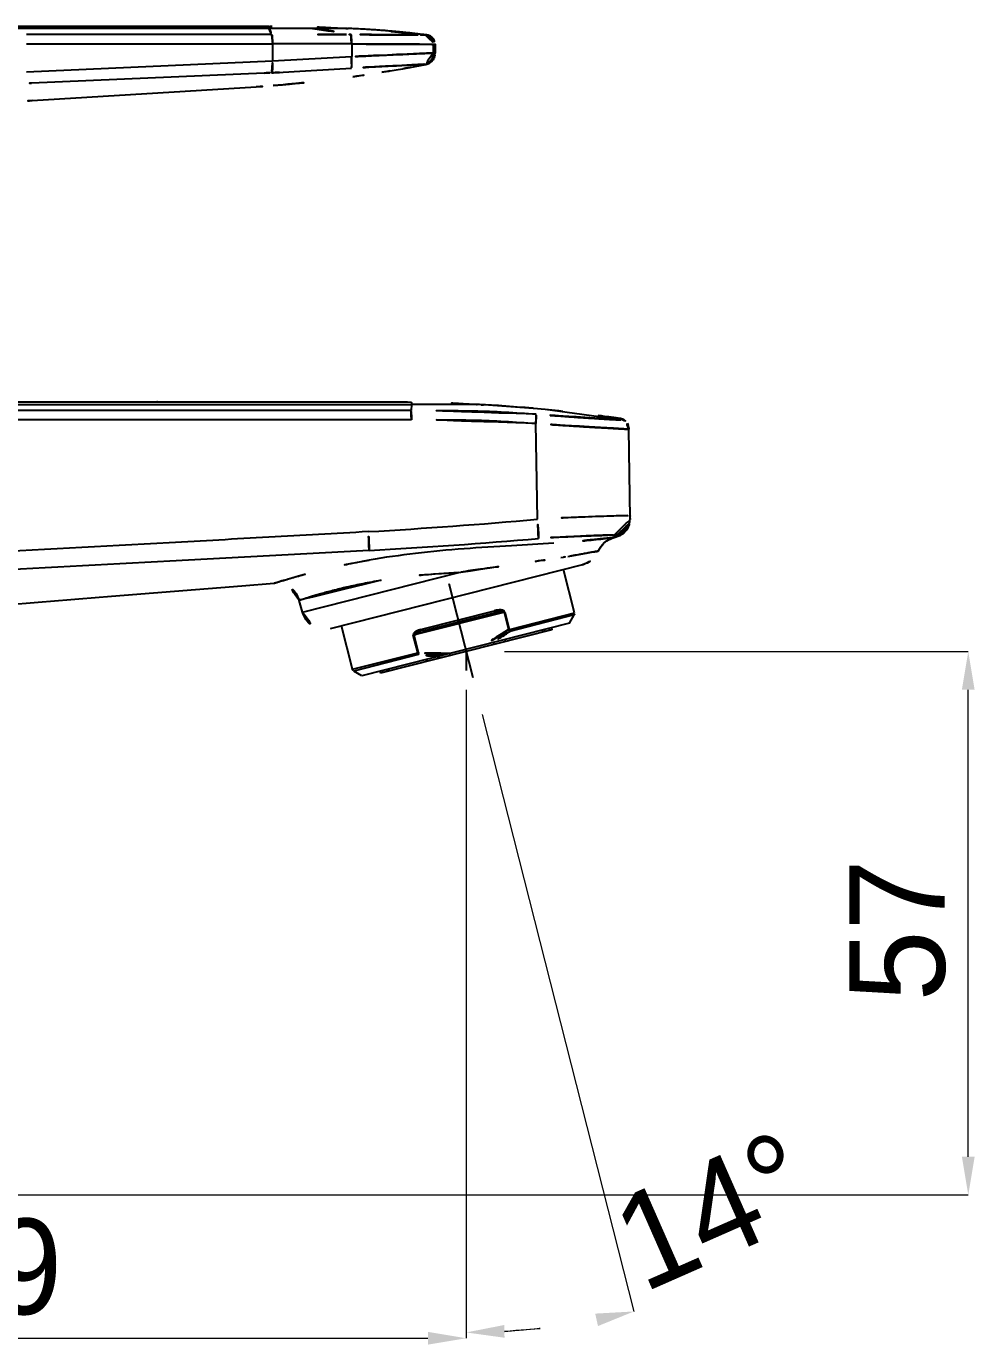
# Model space of a CAD drawing. Extents: x 16296660632 to 16296672714, y -37409619871 to -37409617455.
# Drawn here: x 16296672316.7 to 16296672415.9, y -37409617862.9 to -37409617724.9 of the extents above; entities that cross this region are included whole.
import ezdxf

# ---------------------------------------------------------------- set-up
doc = ezdxf.new("R2010")
doc.units = 0
doc.header["$LTSCALE"] = 10
doc.header["$MEASUREMENT"] = 0
doc.header["$PDMODE"] = 3
doc.header["$PDSIZE"] = -10
doc.linetypes.add('ACAD_ISO08W100', pattern=[36, 24, -3, 6, -3])
doc.layers.get('0').update_dxf_attribs({"linetype": 'CONTINUOUS'})
doc.layers.get('DEFPOINTS').update_dxf_attribs({"linetype": 'CONTINUOUS'})
doc.layers.add('02___PRT_ALL_AXES', color=7, linetype='CONTINUOUS')
doc.layers.add('06___PRT_ALL_SURFS', color=7, linetype='CONTINUOUS')
doc.styles.add('Daelim Dimension', font='')
doc.styles.get('Daelim Dimension').set_extended_font_data('나눔고딕')
doc.dimstyles.new('DEFAULT', dxfattribs={"dimscale": 2, "dimtxt": 2, "dimasz": 2, "dimexe": 0, "dimexo": 2, "dimgap": 1, "dimtad": 1, "dimdec": 1, "dimzin": 9, "dimdsep": 46, "dimtxsty": 'Daelim Dimension', "dimcen": 0.5, "dimclrd": 252, "dimclre": 252, "dimclrt": 3, "dimadec": 1, "dimazin": 0, "dimtfac": 1, "dimtdec": 1, "dimtix": 1, "dimtmove": 0, "dimatfit": 3, "dimfxl": 1, "dimtolj": 1, "dimtzin": 1, "dimlwd": 9, "dimlwe": 9, "dimarcsym": 0})

# ---------------------------------------------------------------- blocks, each defined once
blk = doc.blocks.new('*D5')
at = {"color": 5, "lineweight": 9, "transparency": 16777216}
for p, q in [((16296672366.71858, -37409617790.367569), (16296672415.270741, -37409617790.367569)), ((16296672415.270741, -37409617843.245247), (16296672415.270741, -37409617794.367569)), ((16296672292.89253, -37409617847.245247), (16296672415.270741, -37409617847.245247))]:
    blk.add_line(p, q, dxfattribs=at)
at = {"color": 5, "transparency": 16777216}
for points in [[(16296672414.60408, -37409617794.367569), (16296672415.93741, -37409617794.367569), (16296672415.270741, -37409617790.367569)], [(16296672414.60408, -37409617843.245247), (16296672415.93741, -37409617843.245247), (16296672415.270741, -37409617847.245247)]]:
    blk.add_solid(points, dxfattribs=at)
at = {"layer": 'DEFPOINTS', "color": 0, "transparency": 16777216}
for p in [(16296672362.71858, -37409617790.367569), (16296672415.270741, -37409617790.367569), (16296672288.89253, -37409617847.245247)]:
    blk.add_point(p, dxfattribs=at)
at = {"color": 7, "transparency": 16777216, "insert": (16296672407.88448, -37409617819.562561), "char_height": 10, "attachment_point": 5, "rotation": 90, "style": 'Daelim Dimension'}
blk.add_mtext('\\A1;57', dxfattribs=at)
blk = doc.blocks.new('*D4')
at = {"color": 5, "lineweight": 9, "transparency": 16777216}
for p, q in [((16296672362.71858, -37409617794.36756), (16296672362.71858, -37409617862.24598)), ((16296672263.28633, -37409617858.24598), (16296672263.28633, -37409617862.24598)), ((16296672267.28633, -37409617862.24598), (16296672358.71858, -37409617862.24598))]:
    blk.add_line(p, q, dxfattribs=at)
at = {"color": 5, "transparency": 16777216}
for points in [[(16296672267.28633, -37409617861.57932), (16296672267.28633, -37409617862.91264), (16296672263.28633, -37409617862.24598)], [(16296672358.71858, -37409617861.57932), (16296672358.71858, -37409617862.91264), (16296672362.71858, -37409617862.24598)]]:
    blk.add_solid(points, dxfattribs=at)
at = {"layer": 'DEFPOINTS', "color": 0, "transparency": 16777216}
for p in [(16296672362.71858, -37409617790.36756), (16296672263.28633, -37409617862.24598), (16296672362.71858, -37409617862.24598)]:
    blk.add_point(p, dxfattribs=at)
at = {"color": 7, "transparency": 16777216, "insert": (16296672313.00246, -37409617854.80249), "char_height": 10, "attachment_point": 5, "style": 'Daelim Dimension'}
blk.add_mtext('\\A1;99', dxfattribs=at)
blk = doc.blocks.new('*D7')
at = {"color": 5, "lineweight": 9, "transparency": 16777216}
for p, q in [((16296672362.71858, -37409617796.344849), (16296672362.71862, -37409617861.637527)), ((16296672364.39271, -37409617796.954987), (16296672380.27314, -37409617859.441757))]:
    blk.add_line(p, q, dxfattribs=at)
blk.add_arc((16296672362.71858, -37409617790.367569), 71.26996, 273.21615825, 281.04318166, dxfattribs=at)
at = {"color": 5, "transparency": 16777216}
for points in [[(16296672376.224239, -37409617859.667343), (16296672376.51626, -37409617860.968307), (16296672380.27314, -37409617859.441757)], [(16296672366.73576, -37409617862.191681), (16296672366.698339, -37409617860.858879), (16296672362.71862, -37409617861.637527)]]:
    blk.add_solid(points, dxfattribs=at)
at = {"layer": 'DEFPOINTS', "color": 0, "transparency": 16777216}
for p in [(16296672360.911421, -37409617783.256683), (16296672362.71858, -37409617790.367561), (16296672362.71858, -37409617792.344856), (16296672363.407471, -37409617793.078217), (16296672368.624189, -37409617861.392433)]:
    blk.add_point(p, dxfattribs=at)
at = {"color": 7, "transparency": 16777216, "insert": (16296672388.498619, -37409617848.87326), "char_height": 10, "attachment_point": 5, "rotation": 23.78028001, "style": 'Daelim Dimension'}
blk.add_mtext('\\A1;14°', dxfattribs=at)

msp = doc.modelspace()

# ---------------------------------------------------------------- linework, layer by layer
at = {"color": 7, "linetype": 'Continuous'}
for p, q in [((16296672346.6304, -37409617725.165497), (16296672269.144899, -37409617725.16555)), ((16296672342.0931, -37409617724.946953), (16296672269.14798, -37409617724.946953)), ((16296672342.093121, -37409617725.165497), (16296672342.0931, -37409617724.946953)), ((16296672342.0931, -37409617724.946953), (16296672342.145201, -37409617724.94696)), ((16296672342.150961, -37409617724.94696), (16296672342.12405, -37409617724.946953)), ((16296672342.145201, -37409617724.94696), (16296672342.19791, -37409617724.946983)), ((16296672342.40316, -37409617724.947273), (16296672342.18849, -37409617724.946983)), ((16296672342.19791, -37409617724.946983), (16296672342.25032, -37409617724.947029)), ((16296672342.25032, -37409617724.947029), (16296672342.40316, -37409617724.947273)), ((16296672350.132481, -37409617725.165527), (16296672346.6304, -37409617725.165497)), ((16296672350.132481, -37409617725.165527), (16296672350.308241, -37409617725.171051)), ((16296672350.13266, -37409617725.16021), (16296672350.18029, -37409617725.16275)), ((16296672350.18001, -37409617725.165527), (16296672350.13409, -37409617725.16552)), ((16296672350.208759, -37409617725.165558), (16296672350.180149, -37409617725.165543)), ((16296672350.180161, -37409617725.165543), (16296672350.309681, -37409617725.170486)), ((16296672350.18029, -37409617725.16275), (16296672350.232929, -37409617725.165573)), ((16296672350.232929, -37409617725.165573), (16296672350.208759, -37409617725.165558)), ((16296672350.232929, -37409617725.165573), (16296672350.309429, -37409617725.169701)), ((16296672350.550961, -37409617725.179161), (16296672350.309179, -37409617725.170464)), ((16296672350.309429, -37409617725.169701), (16296672350.350611, -37409617725.171944)), ((16296672350.611931, -37409617725.181396), (16296672350.519329, -37409617725.177994)), ((16296672357.083241, -37409617725.673973), (16296672357.01049, -37409617725.665916)), ((16296672357.223789, -37409617725.689697), (16296672357.083241, -37409617725.673973)), ((16296672357.3573, -37409617725.704819), (16296672357.223789, -37409617725.689697)), ((16296672357.484831, -37409617725.719429), (16296672357.3573, -37409617725.704819)), ((16296672357.607759, -37409617725.733673), (16296672357.484831, -37409617725.719429)), ((16296672357.72724, -37409617725.747643), (16296672357.607759, -37409617725.733673)), ((16296672358.08531, -37409617725.790314), (16296672357.8995, -37409617725.768051)), ((16296672357.97851, -37409617725.777573), (16296672358.114241, -37409617725.793854)), ((16296672358.115021, -37409617725.793968), (16296672358.0445, -37409617725.785454)), ((16296672358.13183, -37409617725.795792), (16296672358.08531, -37409617725.790314)), ((16296672316.68635, -37409617726.789993), (16296672342.456619, -37409617726.782013)), ((16296672342.37702, -37409617725.806099), (16296672316.686411, -37409617725.793831)), ((16296672342.456619, -37409617726.782013), (16296672342.456619, -37409617728.60157)), ((16296672350.704041, -37409617726.789993), (16296672342.457541, -37409617726.782013)), ((16296672350.76354, -37409617726.790627), (16296672350.704041, -37409617726.789993)), ((16296672350.76354, -37409617726.790627), (16296672350.76354, -37409617728.115143)), ((16296672358.189461, -37409617725.802467), (16296672358.13183, -37409617725.795792)), ((16296672358.252769, -37409617725.809723), (16296672358.189461, -37409617725.802467)), ((16296672358.312349, -37409617725.816437), (16296672358.252769, -37409617725.809723)), ((16296672358.391491, -37409617725.825249), (16296672358.312349, -37409617725.816437)), ((16296672358.5026, -37409617725.837402), (16296672358.391491, -37409617725.825249)), ((16296672358.504801, -37409617725.839149), (16296672358.4454, -37409617725.834373)), ((16296672358.5026, -37409617725.83741), (16296672358.54948, -37409617725.842506)), ((16296672358.576891, -37409617725.845512), (16296672358.504801, -37409617725.839149)), ((16296672358.576441, -37409617725.845459), (16296672358.54948, -37409617725.842506)), ((16296672358.54948, -37409617725.842506), (16296672358.576441, -37409617725.845459)), ((16296672359.299129, -37409617727.728378), (16296672359.299129, -37409617726.826134)), ((16296672359.46755, -37409617726.839531), (16296672359.299129, -37409617726.826134)), ((16296672359.46755, -37409617726.839531), (16296672359.46755, -37409617727.757607)), ((16296672350.704069, -37409617728.118698), (16296672342.455709, -37409617728.601608)), ((16296672350.76354, -37409617728.115143), (16296672350.704069, -37409617728.118698)), ((16296672359.102791, -37409617728.619049), (16296672359.32752, -37409617728.319763)), ((16296672359.32752, -37409617728.319763), (16296672359.4492, -37409617727.966347)), ((16296672359.4492, -37409617727.966347), (16296672359.46751, -37409617727.767509)), ((16296672342.456619, -37409617728.60157), (16296672316.686359, -37409617729.728813)), ((16296672341.56922, -37409617729.827583), (16296672317.23609, -37409617730.883293)), ((16296672342.36134, -37409617729.793243), (16296672346.504391, -37409617729.554466)), ((16296672346.504391, -37409617729.554466), (16296672350.719021, -37409617729.310944)), ((16296672350.719009, -37409617729.310631), (16296672350.720249, -37409617729.30751)), ((16296672353.904909, -37409617729.751328), (16296672356.264099, -37409617729.350632)), ((16296672356.264099, -37409617729.350632), (16296672358.49572, -37409617728.935753)), ((16296672358.495831, -37409617728.935699), (16296672358.29409, -37409617728.97464)), ((16296672358.49572, -37409617728.935753), (16296672358.495831, -37409617728.935699)), ((16296672358.4958, -37409617728.93573), (16296672358.79777, -37409617728.834137)), ((16296672358.79777, -37409617728.834137), (16296672359.102791, -37409617728.619049)), ((16296672317.28615, -37409617732.71209), (16296672340.732309, -37409617731.276268)), ((16296672330.342291, -37409617764.234039), (16296672330.40456, -37409617764.234039)), ((16296672356.98275, -37409617764.327049), (16296672356.9839, -37409617764.263443)), ((16296672356.979309, -37409617764.517883), (16296672356.96172, -37409617765.158752)), ((16296672363.79229, -37409617764.517868), (16296672363.863211, -37409617764.517723)), ((16296672363.86311, -37409617764.521133), (16296672363.79229, -37409617764.517868)), ((16296672363.863211, -37409617764.517723), (16296672363.79249, -37409617764.513779)), ((16296672363.86327, -37409617764.517723), (16296672363.863211, -37409617764.517723)), ((16296672364.555571, -37409617764.55513), (16296672364.517019, -37409617764.553139)), ((16296672369.760509, -37409617764.930717), (16296672364.555571, -37409617764.55513)), ((16296672371.004271, -37409617765.051949), (16296672369.760509, -37409617764.930717)), ((16296672378.90029, -37409617766.108727), (16296672371.004271, -37409617765.051949)), ((16296672370.174379, -37409617776.535461), (16296672369.99943, -37409617766.512337)), ((16296672378.900129, -37409617766.108742), (16296672378.904051, -37409617766.141251)), ((16296672379.734011, -37409617766.954483), (16296672379.73616, -37409617767.077667)), ((16296672379.899191, -37409617776.417778), (16296672379.736719, -37409617767.109703)), ((16296672379.78739, -37409617777.112846), (16296672379.899521, -37409617776.448151)), ((16296672379.897341, -37409617776.546494), (16296672379.89727, -37409617776.548157)), ((16296672379.899521, -37409617776.448151), (16296672379.897341, -37409617776.546494)), ((16296672379.89925, -37409617776.421188), (16296672379.899071, -37409617776.410744)), ((16296672379.89949, -37409617776.440819), (16296672379.89922, -37409617776.417763)), ((16296672378.291969, -37409617778.4095), (16296672378.225611, -37409617778.20472)), ((16296672378.32361, -37409617778.407089), (16296672378.88694, -37409617778.191818)), ((16296672378.88694, -37409617778.191818), (16296672379.443279, -37409617777.724113)), ((16296672379.443279, -37409617777.724113), (16296672379.78739, -37409617777.112846)), ((16296672378.2113, -37409617778.434341), (16296672378.32357, -37409617778.407249)), ((16296672378.32354, -37409617778.40715), (16296672378.28898, -37409617778.410027)), ((16296672378.323589, -37409617778.407143), (16296672378.3235, -37409617778.407173)), ((16296672378.32358, -37409617778.407242), (16296672378.32362, -37409617778.407227)), ((16296672378.323629, -37409617778.40712), (16296672378.323589, -37409617778.407143)), ((16296672372.63842, -37409617780.539711), (16296672372.897409, -37409617780.498817)), ((16296672373.35733, -37409617780.425079), (16296672373.573521, -37409617780.389877)), ((16296672376.558121, -37409617779.860397), (16296672376.56815, -37409617779.837463)), ((16296672345.591709, -37409617786.246918), (16296672361.962351, -37409617782.086472)), ((16296672374.878229, -37409617781.29348), (16296672348.48255, -37409617788.001694)), ((16296672361.96232, -37409617782.086472), (16296672362.14463, -37409617782.058884)), ((16296672374.072081, -37409617786.322723), (16296672372.920401, -37409617781.791039)), ((16296672339.24048, -37409617783.493538), (16296672342.63471, -37409617783.224998)), ((16296672345.591709, -37409617786.246918), (16296672345.233049, -37409617785.017159)), ((16296672366.775749, -37409617786.241653), (16296672357.183809, -37409617788.679352)), ((16296672358.07449, -37409617788.040283), (16296672365.68803, -37409617786.10537)), ((16296672358.187189, -37409617788.217987), (16296672365.67384, -37409617786.315338)), ((16296672366.69582, -37409617786.261971), (16296672367.155621, -37409617788.07122)), ((16296672366.775749, -37409617786.241653), (16296672367.23555, -37409617788.050903)), ((16296672367.238569, -37409617788.059387), (16296672374.072081, -37409617786.322723)), ((16296672350.811501, -37409617792.234177), (16296672349.659821, -37409617787.702499)), ((16296672373.524389, -37409617787.415558), (16296672351.81451, -37409617792.932907)), ((16296672374.039181, -37409617786.549957), (16296672367.27516, -37409617788.268967)), ((16296672373.524389, -37409617787.415558), (16296672374.039181, -37409617786.549957)), ((16296672371.6835, -37409617788.089218), (16296672353.75366, -37409617792.645912)), ((16296672357.64361, -37409617790.488609), (16296672357.183809, -37409617788.679352)), ((16296672357.723579, -37409617790.468422), (16296672357.263741, -37409617788.659042)), ((16296672366.834169, -37409617789.321617), (16296672366.789949, -37409617789.127052)), ((16296672367.155621, -37409617788.07122), (16296672367.23555, -37409617788.050903)), ((16296672370.768221, -37409617788.321823), (16296672370.71909, -37409617788.128502)), ((16296672370.9048, -37409617788.081299), (16296672370.94902, -37409617788.275871)), ((16296672371.45269, -37409617788.147873), (16296672371.410509, -37409617787.952782)), ((16296672371.63447, -37409617787.895866), (16296672371.683599, -37409617788.089188)), ((16296672350.811501, -37409617792.234177), (16296672357.64502, -37409617790.497513)), ((16296672357.723551, -37409617790.468292), (16296672357.64361, -37409617790.488602)), ((16296672365.570801, -37409617789.43689), (16296672365.61993, -37409617789.630211)), ((16296672357.7141, -37409617790.698822), (16296672350.94891, -37409617792.418129)), ((16296672358.53723, -37409617791.224403), (16296672358.59127, -37409617791.416481)), ((16296672359.80479, -37409617791.108078), (16296672359.755659, -37409617790.914749)), ((16296672351.81451, -37409617792.932907), (16296672350.94891, -37409617792.418129)), ((16296672353.70443, -37409617792.452606), (16296672353.753559, -37409617792.645943)), ((16296672353.924259, -37409617792.396744), (16296672353.98033, -37409617792.588303)), ((16296672354.482269, -37409617792.460739), (16296672354.42823, -37409617792.268669)), ((16296672354.66317, -37409617792.414772), (16296672354.614031, -37409617792.221443))]:
    msp.add_line(p, q, dxfattribs=at)
at = {"color": 1, "linetype": 'ACAD_ISO08W100'}
msp.add_line((16296672360.911421, -37409617783.256691), (16296672363.407471, -37409617793.078217), dxfattribs=at)
msp.add_line((16296672362.71858, -37409617790.367561), (16296672362.71858, -37409617792.344856))
at = {"color": 7, "linetype": 'Continuous'}
for points in [[(16296672357.010469, -37409617725.665916), (16296672356.93627, -37409617725.657753), (16296672356.860781, -37409617725.649498), (16296672356.78413, -37409617725.64119), (16296672356.70644, -37409617725.63282), (16296672356.627729, -37409617725.624397), (16296672356.548019, -37409617725.615952), (16296672356.467319, -37409617725.607452), (16296672356.38566, -37409617725.598923), (16296672356.303049, -37409617725.59037), (16296672356.2195, -37409617725.581787), (16296672356.13505, -37409617725.573181), (16296672356.0497, -37409617725.564568), (16296672355.96347, -37409617725.555939), (16296672355.876381, -37409617725.547287), (16296672355.78846, -37409617725.538658), (16296672355.699711, -37409617725.530006), (16296672355.610149, -37409617725.521378), (16296672355.51981, -37409617725.512756), (16296672355.42868, -37409617725.504143), (16296672355.336611, -37409617725.495529), (16296672355.243349, -37409617725.486893), (16296672355.148649, -37409617725.478218), (16296672355.052259, -37409617725.46949), (16296672354.953951, -37409617725.460693), (16296672354.853451, -37409617725.451797), (16296672354.75053, -37409617725.442802), (16296672354.644939, -37409617725.433693), (16296672354.53644, -37409617725.424461), (16296672354.424829, -37409617725.4151), (16296672354.309879, -37409617725.405586), (16296672354.191389, -37409617725.39595), (16296672354.069321, -37409617725.386169), (16296672353.943661, -37409617725.376282), (16296672353.81444, -37409617725.366287), (16296672353.68165, -37409617725.356216), (16296672353.545321, -37409617725.346077), (16296672353.405439, -37409617725.335899), (16296672353.26206, -37409617725.325691), (16296672353.11525, -37409617725.315483), (16296672352.965059, -37409617725.305283), (16296672352.811529, -37409617725.295143), (16296672352.65469, -37409617725.285057), (16296672352.494289, -37409617725.27504), (16296672352.330379, -37409617725.265121), (16296672352.163151, -37409617725.255333), (16296672351.992781, -37409617725.245712), (16296672351.81949, -37409617725.23629), (16296672351.643471, -37409617725.227097), (16296672351.46479, -37409617725.218193), (16296672351.283131, -37409617725.209534), (16296672351.096741, -37409617725.201111), (16296672350.914129, -37409617725.193314), (16296672350.74704, -37409617725.186569), (16296672350.611931, -37409617725.181396)], [(16296672357.8995, -37409617725.768051), (16296672357.84309, -37409617725.761337), (16296672357.72724, -37409617725.747643)], [(16296672379.89727, -37409617776.548157), (16296672379.899561, -37409617776.441643), (16296672379.899269, -37409617776.416237)], [(16296672376.558109, -37409617779.860443), (16296672376.62541, -37409617779.717041), (16296672376.77969, -37409617779.454582)], [(16296672376.56815, -37409617779.837463), (16296672376.677059, -37409617779.620712), (16296672376.80337, -37409617779.419983)], [(16296672376.77969, -37409617779.454582), (16296672376.95882, -37409617779.219673), (16296672377.156561, -37409617779.014748)], [(16296672376.80337, -37409617779.419983), (16296672376.94441, -37409617779.236504), (16296672377.09746, -37409617779.071152), (16296672377.259781, -37409617778.924362)], [(16296672377.156561, -37409617779.014748), (16296672377.366461, -37409617778.840912), (16296672377.582069, -37409617778.697983)], [(16296672377.259781, -37409617778.924362), (16296672377.42872, -37409617778.796211), (16296672377.60133, -37409617778.68663), (16296672377.77429, -37409617778.595337)], [(16296672377.582069, -37409617778.697983), (16296672377.79734, -37409617778.584549), (16296672378.007521, -37409617778.497963), (16296672378.2113, -37409617778.434341)], [(16296672377.77429, -37409617778.595337), (16296672377.944309, -37409617778.521568), (16296672378.10755, -37409617778.464241)], [(16296672378.10755, -37409617778.464241), (16296672378.25827, -37409617778.422234), (16296672378.323429, -37409617778.407181)]]:
    msp.add_lwpolyline(points, dxfattribs=at)
for centre, radius, start, end in [((16296672342.09243, -37409617876.614906), 151.66796, 86.96117022, 89.88263019), ((16296672348.123659, -37409617790.883713), 65.748965, 81.62393151, 88.0959446), ((16296672344.19418, -37409621535.165817), 3809.369982, 89.909841577, 90.027320755), ((16296672350.16666, -37409617799.987602), 74.187036, 89.61138662, 89.98306113), ((16296672346.35284, -37409617823.285431), 98.198465, 82.92681776, 83.12103367), ((16296672358.48196, -37409617726.839569), 0.985598, 0.00262279, 2.21418619), ((16296672358.26915, -37409617727.758957), 1.197902, 317.51417025, 325.57266048), ((16296672358.263161, -37409617727.755096), 1.20502, 325.5821781, 336.53040235), ((16296672358.27199, -37409617727.75959), 1.195135, 336.55903041, 344.88997543), ((16296672358.25913, -37409617727.756203), 1.208436, 344.89405847, 359.46406816), ((16296672339.21204, -37409617642.872383), 86.987142, 271.55277248, 272.61955308), ((16296672330.00794, -37409617581.915192), 149.755092, 277.9984725, 279.18222995), ((16296672330.00568, -37409617581.901932), 149.768541, 279.18222995, 280.03422647), ((16296672330.009029, -37409617581.920853), 149.749327, 280.03422647, 280.88756607), ((16296672358.264231, -37409617727.748657), 1.209422, 281.03979956, 298.48807584), ((16296672358.271021, -37409617727.762833), 1.19372, 298.52601587, 306.14896159), ((16296672358.263861, -37409617727.753464), 1.205521, 306.16119898, 317.49096941), ((16296672335.84219, -37409617651.423447), 80.002406, 273.50437534, 274.79798316), ((16296672330.004299, -37409617581.882591), 149.787881, 274.79830986, 277.99814784), ((16296672322.053949, -37409617810.567383), 78.001144, 93.50448441, 94.38784278), ((16296672353.701099, -37409617946.260132), 182.026296, 86.82193997, 88.96667545), ((16296672357.90464, -37409617892.95295), 128.569963, 87.05200222, 87.34368623), ((16296672352.2297, -37409617959.192307), 195.039266, 82.14940061, 83.93595507), ((16296672376.29121, -37409617766.6576), 2.666188, 11.88008041, 14.69795699), ((16296672378.736641, -37409617767.094933), 0.999663, 0.98927883, 80.58755159), ((16296672378.737169, -37409617767.126907), 0.99969, 0.98665643, 80.39057201), ((16296672317.92565, -37409617182.365196), 596.4631, 273.321654998, 275.025379225), ((16296672377.8995, -37409617776.452728), 2, 282.24188386, 1.00020928), ((16296672377.89949, -37409617776.45253), 2.000037, 282.24293773, 0.33571938), ((16296672377.919689, -37409617776.447868), 1.979729, 357.20386863, 0.99234019), ((16296672318.9904, -37409617179.272408), 601.463932, 273.199276755, 274.893965577), ((16296672378.853809, -37409617780.850258), 2.5, 102.24379211, 156.67474579), ((16296672365.560591, -37409617856.200401), 76.501474, 99.76932774, 104.89015856), ((16296672337.104361, -37409617552.741364), 230.553151, 278.1837157, 278.86605582), ((16296672349.63409, -37409617633.93438), 148.39918, 279.01898664, 279.19883093), ((16296672374.262461, -37409617778.870499), 2.5, 284.25920405, 336.67332522), ((16296672342.833071, -37409617785.717087), 2.499995, 16.25922116, 94.55381618), ((16296672347.99172, -37409617785.546959), 2.5, 196.25922116, 281.30339568), ((16296672373.78133, -37409617786.396606), 0.3, 329.25927238, 14.25912506), ((16296672367.511181, -37409617787.873756), 0.406712, 209.0455393, 212.6993158), ((16296672366.22929, -37409617786.085297), 2.217128, 295.0751431, 297.07890703), ((16296672357.588631, -37409617788.264374), 2.233851, 271.44640782, 273.43519686), ((16296672357.33897, -37409617790.465462), 0.38459, 355.71385988, 359.57816387), ((16296672351.102261, -37409617792.160278), 0.3, 194.25912506, 239.25927238)]:
    msp.add_arc(centre, radius, start, end, dxfattribs=at)
for points, knots in [([(16296672342.0928, -37409617725.165466), (16296672342.092791, -37409617725.176422), (16296672342.097601, -37409617725.203117), (16296672342.119289, -37409617725.273949), (16296672342.17123, -37409617725.394943), (16296672342.260889, -37409617725.578712), (16296672342.334419, -37409617725.717827), (16296672342.376711, -37409617725.796288)], [0, 0, 0, 0, 0.0473144868, 0.1160486295, 0.3202643788, 0.6148345294, 1, 1, 1, 1]), ([(16296672346.63039, -37409617725.165497), (16296672347.205629, -37409617725.195007), (16296672348.407089, -37409617725.342712), (16296672349.582621, -37409617725.625504), (16296672350.18866, -37409617725.800583)], [0, 0, 0, 0, 0.4772864742, 1, 1, 1, 1]), ([(16296672342.424141, -37409617726.098373), (16296672342.42103, -37409617726.062988), (16296672342.414749, -37409617725.999062), (16296672342.403931, -37409617725.914124), (16296672342.39241, -37409617725.851898), (16296672342.38315, -37409617725.818047), (16296672342.37702, -37409617725.806099)], [0, 0, 0, 0, 0.3589148617, 0.6493654828, 0.8642422022, 1, 1, 1, 1]), ([(16296672342.424141, -37409617726.098373), (16296672342.42366, -37409617726.147682), (16296672342.424299, -37409617726.22435), (16296672342.433189, -37409617726.329292), (16296672342.444441, -37409617726.414299), (16296672342.455191, -37409617726.502777), (16296672342.462521, -37409617726.625801), (16296672342.46032, -37409617726.719261), (16296672342.45784, -37409617726.781937)], [0, 0, 0, 0, 0.2159034587, 0.3352858791, 0.460842, 0.5912708946, 0.7253978406, 1, 1, 1, 1]), ([(16296672350.704029, -37409617726.790047), (16296672350.705059, -37409617726.6782), (16296672350.705179, -37409617726.461594), (16296672350.70064, -37409617726.202278), (16296672350.69301, -37409617726.021423), (16296672350.686831, -37409617725.921837), (16296672350.679581, -37409617725.85183), (16296672350.67396, -37409617725.81514), (16296672350.669901, -37409617725.802269)], [0, 0, 0, 0, 0.3391746734, 0.6567800769, 0.7862346704, 0.8881231191, 0.9590652931, 1, 1, 1, 1]), ([(16296672350.76354, -37409617726.790627), (16296672351.315689, -37409617726.795914), (16296672352.395741, -37409617726.803719), (16296672353.960779, -37409617726.812973), (16296672355.399441, -37409617726.819527), (16296672356.661671, -37409617726.824074), (16296672357.582899, -37409617726.826797), (16296672358.19943, -37409617726.828239), (16296672358.561569, -37409617726.829132), (16296672358.852051, -37409617726.829422), (16296672359.068621, -37409617726.829842), (16296672359.209299, -37409617726.827843), (16296672359.27787, -37409617726.828171), (16296672359.299129, -37409617726.826118)], [0, 0, 0, 0, 0.1940704782, 0.3796060872, 0.550066687, 0.6997098367, 0.823236974, 0.8738464624, 0.9163984683, 0.9505135327, 0.9759504474, 0.9924922784, 1, 1, 1, 1]), ([(16296672357.701321, -37409617725.836067), (16296672356.755171, -37409617725.83403), (16296672355.14352, -37409617725.829277), (16296672353.17127, -37409617725.819733), (16296672351.773609, -37409617725.81131), (16296672351.041451, -37409617725.804947), (16296672350.669901, -37409617725.802269)], [0, 0, 0, 0, 0.4036771459, 0.6876131346, 0.8414701842, 1, 1, 1, 1]), ([(16296672358.421329, -37409617725.83358), (16296672358.39953, -37409617725.835426), (16296672358.32996, -37409617725.835251), (16296672358.187691, -37409617725.836937), (16296672357.9695, -37409617725.836502), (16296672357.79895, -37409617725.836281), (16296672357.701281, -37409617725.836067)], [0, 0, 0, 0, 0.0911535042, 0.2894084662, 0.593089923, 1, 1, 1, 1]), ([(16296672358.421329, -37409617725.83358), (16296672358.536449, -37409617725.847717), (16296672358.771509, -37409617725.91951), (16296672359.065809, -37409617726.147919), (16296672359.25654, -37409617726.467972), (16296672359.29912, -37409617726.710091), (16296672359.299129, -37409617726.826118)], [0, 0, 0, 0, 0.2415679886, 0.4999311283, 0.7583362054, 1, 1, 1, 1]), ([(16296672358.444691, -37409617725.834282), (16296672358.44116, -37409617725.833969), (16296672358.43627, -37409617725.833488), (16296672358.43136, -37409617725.833344), (16296672358.43, -37409617725.833313)], [0, 0, 0, 0, 0.7221089633, 1, 1, 1, 1]), ([(16296672358.576941, -37409617725.84552), (16296672358.6898, -37409617725.857941), (16296672358.920931, -37409617725.924362), (16296672359.21464, -37409617726.141144), (16296672359.41188, -37409617726.449852), (16296672359.462391, -37409617726.686813), (16296672359.46682, -37409617726.801491)], [0, 0, 0, 0, 0.2406317153, 0.4982368624, 0.7567984896, 1, 1, 1, 1]), ([(16296672350.704121, -37409617728.118858), (16296672350.712139, -37409617728.255127), (16296672350.72242, -37409617728.458183), (16296672350.731649, -37409617728.722168), (16296672350.73579, -37409617728.901253), (16296672350.73657, -37409617729.053383), (16296672350.73488, -37409617729.171761), (16296672350.72965, -37409617729.252403), (16296672350.725071, -37409617729.293938), (16296672350.720261, -37409617729.30751)], [0, 0, 0, 0, 0.3440936771, 0.5123521115, 0.6658230907, 0.7955126649, 0.8959687347, 0.9637059531, 1, 1, 1, 1]), ([(16296672359.299129, -37409617727.728348), (16296672359.06056, -37409617727.740143), (16296672358.556299, -37409617727.762047), (16296672357.700569, -37409617727.801514), (16296672356.6577, -37409617727.848686), (16296672355.395639, -37409617727.905998), (16296672354.22563, -37409617727.959007), (16296672353.213499, -37409617728.004784), (16296672352.41222, -37409617728.040894), (16296672351.731859, -37409617728.070503), (16296672351.180269, -37409617728.095177), (16296672350.902611, -37409617728.107391), (16296672350.76354, -37409617728.11512)], [0, 0, 0, 0, 0.0838677965, 0.1772156421, 0.300774063, 0.4504041838, 0.6207931609, 0.7119932508, 0.8061367849, 0.902416747, 0.9510962225, 1, 1, 1, 1]), ([(16296672359.299129, -37409617727.728348), (16296672359.29904, -37409617727.869293), (16296672359.24827, -37409617728.153687), (16296672359.02895, -37409617728.525169), (16296672358.695471, -37409617728.798843), (16296672358.42218, -37409617728.892548), (16296672358.282909, -37409617728.914192)], [0, 0, 0, 0, 0.2499997593, 0.4999984748, 0.7499856602, 1, 1, 1, 1]), ([(16296672359.46755, -37409617727.757607), (16296672359.46755, -37409617727.758499), (16296672359.46419, -37409617727.756432), (16296672359.46142, -37409617727.756477), (16296672359.453991, -37409617727.754669), (16296672359.44223, -37409617727.752907), (16296672359.423651, -37409617727.749641), (16296672359.4, -37409617727.745796), (16296672359.370939, -37409617727.740608), (16296672359.33713, -37409617727.73333), (16296672359.312401, -37409617727.727837), (16296672359.299129, -37409617727.728378)], [0, 0, 0, 0, 0.0156965134, 0.0353960407, 0.0628444567, 0.1410133827, 0.2502719998, 0.3907024434, 0.5627572571, 0.7671386803, 1, 1, 1, 1]), ([(16296672342.36134, -37409617729.793243), (16296672342.37487, -37409617729.77935), (16296672342.39599, -37409617729.733139), (16296672342.413891, -37409617729.646141), (16296672342.425261, -37409617729.526711), (16296672342.440331, -37409617729.379402), (16296672342.45384, -37409617729.207367), (16296672342.454821, -37409617729.016052), (16296672342.45348, -37409617728.812057), (16296672342.455059, -37409617728.672379), (16296672342.4557, -37409617728.601448)], [0, 0, 0, 0, 0.0483199244, 0.1221226427, 0.2220989114, 0.3466069415, 0.4914874686, 0.6518673846, 0.8232172633, 1, 1, 1, 1]), ([(16296672343.18762, -37409617729.768631), (16296672343.11635, -37409617729.771889), (16296672343.009529, -37409617729.776657), (16296672342.86722, -37409617729.782677), (16296672342.76086, -37409617729.786949), (16296672342.654949, -37409617729.790909), (16296672342.567101, -37409617729.793716), (16296672342.497549, -37409617729.7957), (16296672342.44623, -37409617729.79641), (16296672342.401039, -37409617729.797432), (16296672342.372459, -37409617729.796066), (16296672342.36134, -37409617729.793167)], [0, 0, 0, 0, 0.2588000717, 0.3878916433, 0.5166653821, 0.6449453782, 0.7723225006, 0.8354871792, 0.8973956056, 0.958311797, 1, 1, 1, 1]), ([(16296672358.282909, -37409617728.914192), (16296672358.25915, -37409617728.916389), (16296672358.19113, -37409617728.920433), (16296672358.059481, -37409617728.927872), (16296672357.867571, -37409617728.937263), (16296672357.48547, -37409617728.95591), (16296672356.85376, -37409617728.989128), (16296672355.9298, -37409617729.038643), (16296672354.811541, -37409617729.096184), (16296672353.539379, -37409617729.163277), (16296672352.157869, -37409617729.237411), (16296672351.204611, -37409617729.283043), (16296672350.719009, -37409617729.310631)], [0, 0, 0, 0, 0.0094495641, 0.0269813471, 0.0522328436, 0.0855458808, 0.1785057574, 0.3027820032, 0.4520297174, 0.6220084694, 0.8073557758, 1, 1, 1, 1]), ([(16296672358.2829, -37409617728.9142), (16296672358.298571, -37409617728.913116), (16296672358.3291, -37409617728.917908), (16296672358.37146, -37409617728.922958), (16296672358.408319, -37409617728.926964), (16296672358.438219, -37409617728.929848), (16296672358.461611, -37409617728.931923), (16296672358.47868, -37409617728.934013), (16296672358.489349, -37409617728.934433), (16296672358.494381, -37409617728.935966), (16296672358.4958, -37409617728.93573)], [0, 0, 0, 0, 0.2201916173, 0.4282924797, 0.5997412942, 0.7395640057, 0.8492342212, 0.9292360259, 0.97987631, 1, 1, 1, 1]), ([(16296672330.40456, -37409617764.234039), (16296672332.61952, -37409617764.234154), (16296672337.049419, -37409617764.234642), (16296672343.694361, -37409617764.23172), (16296672350.33897, -37409617764.243729), (16296672354.76943, -37409617764.218857), (16296672356.9839, -37409617764.263443)], [0, 0, 0, 0, 0.2500009091, 0.5000011688, 0.750003231, 1, 1, 1, 1]), ([(16296672356.96172, -37409617765.158752), (16296672346.299089, -37409617765.157417), (16296672324.973749, -37409617765.154907), (16296672303.64842, -37409617765.127419), (16296672292.98572, -37409617765.109283)], [0, 0, 0, 0, 0.4999979866, 1, 1, 1, 1]), ([(16296672356.983589, -37409617766.127983), (16296672356.983561, -37409617766.014954), (16296672356.982321, -37409617765.802872), (16296672356.978889, -37409617765.517754), (16296672356.970989, -37409617765.307961), (16296672356.96726, -37409617765.196503), (16296672356.96106, -37409617765.158737)], [0, 0, 0, 0, 0.3497000931, 0.6561985117, 0.8816713037, 1, 1, 1, 1]), ([(16296672370.05765, -37409617765.540131), (16296672368.969139, -37409617765.449692), (16296672366.78969, -37409617765.299332), (16296672363.515249, -37409617765.160606), (16296672360.23826, -37409617765.16217), (16296672358.05398, -37409617765.159142), (16296672356.96171, -37409617765.158737)], [0, 0, 0, 0, 0.2500128863, 0.500004354, 0.7499861899, 1, 1, 1, 1]), ([(16296672369.99943, -37409617766.512337), (16296672370.009041, -37409617766.396217), (16296672370.025579, -37409617766.179321), (16296672370.04706, -37409617765.889778), (16296672370.05467, -37409617765.682327), (16296672370.0623, -37409617765.574562), (16296672370.05765, -37409617765.540131)], [0, 0, 0, 0, 0.3588043865, 0.670143325, 0.8930091971, 1, 1, 1, 1]), ([(16296672378.904051, -37409617766.141251), (16296672378.904209, -37409617766.144859), (16296672378.88109, -37409617766.140549), (16296672378.857281, -37409617766.14357), (16296672378.799089, -37409617766.137573), (16296672378.726749, -37409617766.133598), (16296672378.630779, -37409617766.127007), (16296672378.463699, -37409617766.116951), (16296672378.204559, -37409617766.101807), (16296672377.83621, -37409617766.080589), (16296672377.39329, -37409617766.05407), (16296672376.880011, -37409617766.022873), (16296672376.30105, -37409617765.987099), (16296672375.661791, -37409617765.946793), (16296672374.70645, -37409617765.885017), (16296672373.4105, -37409617765.797256), (16296672371.76819, -37409617765.677803), (16296672370.635811, -37409617765.588173), (16296672370.05765, -37409617765.540131)], [0, 0, 0, 0, 0.0012221495, 0.0048571331, 0.0109064512, 0.0193342657, 0.0300994277, 0.0431676908, 0.0760957833, 0.1178370755, 0.1680291936, 0.2262016892, 0.2918155182, 0.3642752953, 0.442905538, 0.6157010399, 0.803722439, 1, 1, 1, 1]), ([(16296672356.983589, -37409617766.127983), (16296672346.320829, -37409617766.126534), (16296672324.99531, -37409617766.123642), (16296672303.6698, -37409617766.097351), (16296672293.00705, -37409617766.079773)], [0, 0, 0, 0, 0.4999998995, 1, 1, 1, 1]), ([(16296672369.99943, -37409617766.512337), (16296672368.917629, -37409617766.422241), (16296672366.75153, -37409617766.272339), (16296672363.49711, -37409617766.133186), (16296672360.240089, -37409617766.132057), (16296672358.06913, -37409617766.12851), (16296672356.983589, -37409617766.127983)], [0, 0, 0, 0, 0.2500031251, 0.5000001099, 0.7499977496, 1, 1, 1, 1]), ([(16296672379.736719, -37409617767.109703), (16296672379.73679, -37409617767.113579), (16296672379.71171, -37409617767.106712), (16296672379.686001, -37409617767.111168), (16296672379.622681, -37409617767.103493), (16296672379.543859, -37409617767.099533), (16296672379.43894, -37409617767.09227), (16296672379.31262, -37409617767.084991), (16296672379.16354, -37409617767.076469), (16296672378.92135, -37409617767.063202), (16296672378.56572, -37409617767.043991), (16296672378.07815, -37409617767.017189), (16296672377.512791, -37409617766.985847), (16296672376.87496, -37409617766.950119), (16296672376.17063, -37409617766.910088), (16296672375.1182, -37409617766.84906), (16296672373.690901, -37409617766.762871), (16296672371.88257, -37409617766.646149), (16296672370.63586, -37409617766.558983), (16296672369.99943, -37409617766.512337)], [0, 0, 0, 0, 0.0011956802, 0.0047791197, 0.0107522054, 0.0190962795, 0.0297888297, 0.0428031572, 0.0581088691, 0.0756729294, 0.1174044623, 0.1676159867, 0.2258364794, 0.2915213649, 0.364061519, 0.4427713586, 0.6156947405, 0.8037667316, 1, 1, 1, 1]), ([(16296672378.870239, -37409617765.981133), (16296672379.024771, -37409617766.002373), (16296672379.328011, -37409617766.119926), (16296672379.54351, -37409617766.363747), (16296672379.61665, -37409617766.501534)], [0, 0, 0, 0, 0.4999950239, 1, 1, 1, 1]), ([(16296672370.302059, -37409617778.54361), (16296672370.305281, -37409617778.51651), (16296672370.305099, -37409617778.441017), (16296672370.299841, -37409617778.214943), (16296672370.275209, -37409617777.808746), (16296672370.23262, -37409617777.214661), (16296672370.19533, -37409617776.771584), (16296672370.174379, -37409617776.535461)], [0, 0, 0, 0, 0.0406705359, 0.1121252859, 0.3373748429, 0.6467147885, 1, 1, 1, 1]), ([(16296672379.653271, -37409617776.14946), (16296672379.4891, -37409617776.140907), (16296672379.075729, -37409617776.141258), (16296672378.33674, -37409617776.155373), (16296672377.367359, -37409617776.184174), (16296672375.696381, -37409617776.240936), (16296672373.274771, -37409617776.338913), (16296672371.249201, -37409617776.455902), (16296672370.174379, -37409617776.535461)], [0, 0, 0, 0, 0.0519770521, 0.1305992569, 0.2337362081, 0.3585823235, 0.6592377766, 1, 1, 1, 1]), ([(16296672378.225611, -37409617778.204727), (16296672378.458191, -37409617778.165833), (16296672378.913441, -37409617778.003441), (16296672379.465719, -37409617777.538673), (16296672379.822451, -37409617776.911324), (16296672379.8993, -37409617776.434311), (16296672379.89518, -37409617776.198692)], [0, 0, 0, 0, 0.2500836361, 0.5001125229, 0.7500773924, 1, 1, 1, 1]), ([(16296672378.291969, -37409617778.4095), (16296672378.5075, -37409617778.366364), (16296672378.927481, -37409617778.207024), (16296672379.44297, -37409617777.777206), (16296672379.791599, -37409617777.203369), (16296672379.886339, -37409617776.764183), (16296672379.89706, -37409617776.544434)], [0, 0, 0, 0, 0.2499423614, 0.4999307136, 0.7498392458, 1, 1, 1, 1]), ([(16296672379.89537, -37409617776.198692), (16296672379.89521, -37409617776.191002), (16296672379.87138, -37409617776.174629), (16296672379.79283, -37409617776.15947), (16296672379.71382, -37409617776.152611), (16296672379.653271, -37409617776.14946)], [0, 0, 0, 0, 0.0913014686, 0.2799788356, 1, 1, 1, 1]), ([(16296672352.485201, -37409617777.826263), (16296672349.00997, -37409617778.029213), (16296672342.0585, -37409617778.417664), (16296672328.154869, -37409617779.181633), (16296672317.726681, -37409617779.746193), (16296672310.77457, -37409617780.123001)], [0, 0, 0, 0, 0.2499997728, 0.4999997993, 1, 1, 1, 1]), ([(16296672352.557529, -37409617779.798927), (16296672352.56246, -37409617779.709976), (16296672352.55859, -37409617779.46917), (16296672352.54645, -37409617779.031693), (16296672352.520611, -37409617778.46315), (16296672352.49814, -37409617778.046188), (16296672352.485201, -37409617777.826263)], [0, 0, 0, 0, 0.1353733964, 0.3655012995, 0.6652340468, 1, 1, 1, 1]), ([(16296672378.225611, -37409617778.20472), (16296672378.223551, -37409617778.198593), (16296672378.20624, -37409617778.187737), (16296672378.14982, -37409617778.173943), (16296672378.02949, -37409617778.16436), (16296672377.833799, -37409617778.160721), (16296672377.5658, -37409617778.163673), (16296672377.230379, -37409617778.172234), (16296672376.830259, -37409617778.185547), (16296672376.36961, -37409617778.202904), (16296672375.646641, -37409617778.231819), (16296672374.62579, -37409617778.27565), (16296672373.285139, -37409617778.339882), (16296672371.82482, -37409617778.424393), (16296672370.817141, -37409617778.499237), (16296672370.302059, -37409617778.54361)], [0, 0, 0, 0, 0.0024428046, 0.0068548408, 0.0224788278, 0.0473229764, 0.0811421451, 0.1235577557, 0.1741271001, 0.2323491171, 0.2976980399, 0.447449227, 0.6183315257, 0.8047070882, 1, 1, 1, 1]), ([(16296672371.88237, -37409617779.031418), (16296672370.411169, -37409617779.13018), (16296672367.285151, -37409617779.305092), (16296672362.45755, -37409617779.600418), (16296672357.48704, -37409617780.060463), (16296672354.18446, -37409617780.531357), (16296672352.5797, -37409617780.808281)], [0, 0, 0, 0, 0.2280782564, 0.4842877249, 0.7481050247, 1, 1, 1, 1]), ([(16296672378.291969, -37409617778.4095), (16296672377.6416, -37409617778.503166), (16296672375.509809, -37409617778.761711), (16296672373.36886, -37409617778.931633), (16296672371.88237, -37409617779.031418)], [0, 0, 0, 0, 0.3060580441, 1, 1, 1, 1]), ([(16296672352.557529, -37409617779.798927), (16296672349.081829, -37409617779.995003), (16296672342.12948, -37409617780.373657), (16296672328.223881, -37409617781.120697), (16296672317.794109, -37409617781.673912), (16296672310.84086, -37409617782.04245)], [0, 0, 0, 0, 0.249986146, 0.4999870178, 1, 1, 1, 1]), ([(16296672373.573521, -37409617780.389877), (16296672373.8013, -37409617780.352592), (16296672374.22938, -37409617780.281342), (16296672374.8286, -37409617780.178299), (16296672375.34156, -37409617780.087433), (16296672375.76511, -37409617780.010384), (16296672376.060909, -37409617779.955254), (16296672376.2512, -37409617779.919411), (16296672376.35849, -37409617779.898857), (16296672376.4424, -37409617779.883263), (16296672376.49671, -37409617779.871857), (16296672376.52939, -37409617779.86676), (16296672376.54417, -37409617779.861641), (16296672376.55567, -37409617779.863693), (16296672376.558121, -37409617779.86039)], [0, 0, 0, 0, 0.2284323068, 0.429482677, 0.6017279955, 0.7439994443, 0.8555273228, 0.8995324969, 0.9356012829, 0.9637063733, 0.9838238198, 0.9908796898, 0.9959296641, 1, 1, 1, 1]), ([(16296672345.902241, -37409617782.26783), (16296672345.652981, -37409617782.334297), (16296672345.184549, -37409617782.461853), (16296672344.52927, -37409617782.647202), (16296672343.967779, -37409617782.81144), (16296672343.56023, -37409617782.933907), (16296672343.283621, -37409617783.018623), (16296672343.113951, -37409617783.071167), (16296672342.970119, -37409617783.116226), (16296672342.852039, -37409617783.153473), (16296672342.760839, -37409617783.182838), (16296672342.69982, -37409617783.202141), (16296672342.66643, -37409617783.213867), (16296672342.6479, -37409617783.219093), (16296672342.64229, -37409617783.223053), (16296672342.634001, -37409617783.224159), (16296672342.63471, -37409617783.224998)], [0, 0, 0, 0, 0.2272670928, 0.4277010371, 0.599933246, 0.7426548024, 0.8026088157, 0.8548023895, 0.8991185171, 0.9354454641, 0.9637247364, 0.9839276252, 0.9909916725, 0.9960262671, 0.9990285253, 1, 1, 1, 1]), ([(16296672361.962351, -37409617782.086472), (16296672361.261999, -37409617782.122124), (16296672358.53546, -37409617782.286049), (16296672355.81502, -37409617782.581306), (16296672353.81049, -37409617782.904251)], [0, 0, 0, 0, 0.2567169277, 1, 1, 1, 1]), ([(16296672362.14463, -37409617782.058884), (16296672362.831051, -37409617781.955276), (16296672365.422501, -37409617781.57515), (16296672368.017731, -37409617781.221619), (16296672369.92297, -37409617780.946747)], [0, 0, 0, 0, 0.2650430587, 1, 1, 1, 1]), ([(16296672311.54118, -37409617785.725761), (16296672316.082291, -37409617785.359879), (16296672322.96487, -37409617784.805847), (16296672332.197969, -37409617784.061798), (16296672336.889669, -37409617783.679993), (16296672339.24048, -37409617783.493538)], [0, 0, 0, 0, 0.4918288907, 0.745418977, 1, 1, 1, 1]), ([(16296672353.81049, -37409617782.904251), (16296672353.184139, -37409617783.00531), (16296672351.99087, -37409617783.2183), (16296672350.30794, -37409617783.57653), (16296672349.03406, -37409617783.88858), (16296672348.127119, -37409617784.130722), (16296672347.536579, -37409617784.296127), (16296672347.010201, -37409617784.449791), (16296672346.550051, -37409617784.589127), (16296672346.15782, -37409617784.711617), (16296672345.874189, -37409617784.802483), (16296672345.68228, -37409617784.865089), (16296672345.56489, -37409617784.903831), (16296672345.465309, -37409617784.936928), (16296672345.384041, -37409617784.964401), (16296672345.320009, -37409617784.985672), (16296672345.279739, -37409617785.000557), (16296672345.25392, -37409617785.008331), (16296672345.244801, -37409617785.014069), (16296672345.232281, -37409617785.014023), (16296672345.233049, -37409617785.017159)], [0, 0, 0, 0, 0.2152131332, 0.4110775505, 0.5835701713, 0.6600389577, 0.7294970503, 0.7915925218, 0.8460429597, 0.8925835403, 0.9309802796, 0.9470691249, 0.9610562347, 0.9729200104, 0.9826438003, 0.9902200452, 0.9956421824, 0.9975434529, 0.9989038399, 1, 1, 1, 1]), ([(16296672365.67384, -37409617786.315338), (16296672365.75935, -37409617786.293602), (16296672365.888201, -37409617786.263496), (16296672366.061291, -37409617786.230217), (16296672366.191641, -37409617786.209557), (16296672366.30084, -37409617786.196983), (16296672366.38847, -37409617786.190964), (16296672366.454309, -37409617786.189056), (16296672366.520161, -37409617786.190712), (16296672366.574869, -37409617786.196411), (16296672366.617929, -37409617786.205589), (16296672366.649361, -37409617786.216217), (16296672366.67886, -37409617786.232018), (16296672366.693041, -37409617786.251213), (16296672366.69582, -37409617786.261971)], [0, 0, 0, 0, 0.2505161925, 0.375560881, 0.5004557886, 0.6252056911, 0.6875401812, 0.7498532077, 0.8121592274, 0.8744936438, 0.9057110456, 0.936993692, 0.9684594795, 1, 1, 1, 1]), ([(16296672365.68803, -37409617786.10537), (16296672365.694321, -37409617786.13015), (16296672365.701349, -37409617786.166908), (16296672365.70513, -37409617786.214523), (16296672365.70492, -37409617786.245651), (16296672365.701759, -37409617786.272148), (16296672365.69578, -37409617786.293167), (16296672365.686991, -37409617786.308357), (16296672365.678141, -37409617786.31424), (16296672365.67384, -37409617786.315338)], [0, 0, 0, 0, 0.3459544418, 0.5043520005, 0.6458350032, 0.766542631, 0.8643683165, 0.9399422639, 1, 1, 1, 1]), ([(16296672365.68803, -37409617786.10537), (16296672365.735531, -37409617786.0933), (16296672365.83087, -37409617786.071213), (16296672365.975031, -37409617786.045174), (16296672366.119909, -37409617786.027588), (16296672366.26531, -37409617786.020493), (16296672366.41066, -37409617786.027161), (16296672366.53068, -37409617786.048981), (16296672366.622829, -37409617786.082191), (16296672366.68836, -37409617786.118362), (16296672366.74543, -37409617786.169708), (16296672366.769291, -37409617786.216721), (16296672366.775749, -37409617786.241653)], [0, 0, 0, 0, 0.1250851112, 0.2496172748, 0.3736381007, 0.4972431233, 0.62064461, 0.744327115, 0.8067288815, 0.8698786203, 0.9342792603, 1, 1, 1, 1]), ([(16296672357.183809, -37409617788.679352), (16296672357.18066, -37409617788.666748), (16296672357.177, -37409617788.640877), (16296672357.18059, -37409617788.589592), (16296672357.20167, -37409617788.529266), (16296672357.242029, -37409617788.466293), (16296672357.30711, -37409617788.393066), (16296672357.402161, -37409617788.316597), (16296672357.52669, -37409617788.241341), (16296672357.657841, -37409617788.178146), (16296672357.793539, -37409617788.124413), (16296672357.93265, -37409617788.078468), (16296672358.02697, -37409617788.052353), (16296672358.07449, -37409617788.040283)], [0, 0, 0, 0, 0.0331482587, 0.0660216699, 0.1303791464, 0.1935007302, 0.2558823009, 0.3795280859, 0.5028943038, 0.6264650044, 0.7504513113, 0.8749491704, 1, 1, 1, 1]), ([(16296672357.263741, -37409617788.659042), (16296672357.26104, -37409617788.648277), (16296672357.26346, -37409617788.63044), (16296672357.27368, -37409617788.610786), (16296672357.286329, -37409617788.59256), (16296672357.305241, -37409617788.572372), (16296672357.338659, -37409617788.543732), (16296672357.38401, -37409617788.512589), (16296672357.44109, -37409617788.479713), (16296672357.49984, -37409617788.449944), (16296672357.57972, -37409617788.413383), (16296672357.68169, -37409617788.372292), (16296672357.806101, -37409617788.328209), (16296672357.974091, -37409617788.274803), (16296672358.101681, -37409617788.239723), (16296672358.187189, -37409617788.217987)], [0, 0, 0, 0, 0.031489579, 0.0472849524, 0.0630107198, 0.0942932114, 0.1255145423, 0.1878407454, 0.2501463264, 0.3124589422, 0.3747934562, 0.4995433282, 0.6244382466, 0.749483173, 1, 1, 1, 1]), ([(16296672358.07449, -37409617788.040283), (16296672358.08078, -37409617788.065063), (16296672358.092159, -37409617788.100723), (16296672358.11157, -37409617788.144363), (16296672358.126619, -37409617788.171608), (16296672358.14204, -37409617788.193382), (16296672358.157339, -37409617788.208992), (16296672358.172319, -37409617788.218147), (16296672358.18289, -37409617788.219093), (16296672358.187189, -37409617788.217987)], [0, 0, 0, 0, 0.3459544741, 0.5043520481, 0.6458350515, 0.7665426677, 0.8643683388, 0.9399422714, 1, 1, 1, 1]), ([(16296672367.155621, -37409617788.07122), (16296672366.706909, -37409617788.407219), (16296672365.777451, -37409617789.037956), (16296672364.77643, -37409617789.551666), (16296672364.26021, -37409617789.769974)], [0, 0, 0, 0, 0.50003658, 1, 1, 1, 1]), ([(16296672367.27516, -37409617788.268967), (16296672367.1215, -37409617788.382477), (16296672366.81032, -37409617788.604362), (16296672366.17362, -37409617789.026947), (16296672365.67836, -37409617789.316948), (16296672365.34057, -37409617789.495399)], [0, 0, 0, 0, 0.2500152887, 0.5000373953, 1, 1, 1, 1]), ([(16296672367.16893, -37409617788.093483), (16296672367.189329, -37409617788.125092), (16296672367.22551, -37409617788.183029), (16296672367.259871, -37409617788.242104), (16296672367.27425, -37409617788.269203)], [0, 0, 0, 0, 0.5508917005, 1, 1, 1, 1]), ([(16296672367.27425, -37409617788.269203), (16296672367.275129, -37409617788.236328), (16296672367.267969, -37409617788.164993), (16296672367.25037, -37409617788.095818), (16296672367.238569, -37409617788.059387)], [0, 0, 0, 0, 0.4620819024, 1, 1, 1, 1]), ([(16296672357.64502, -37409617790.497513), (16296672357.652031, -37409617790.535088), (16296672357.669571, -37409617790.604179), (16296672357.69725, -37409617790.67025), (16296672357.71372, -37409617790.698677)], [0, 0, 0, 0, 0.5378131564, 1, 1, 1, 1]), ([(16296672357.71384, -37409617790.698891), (16296672357.71352, -37409617790.668213), (16296672357.71553, -37409617790.599899), (16296672357.71965, -37409617790.531723), (16296672357.722481, -37409617790.494202)], [0, 0, 0, 0, 0.4491076122, 1, 1, 1, 1]), ([(16296672361.07869, -37409617790.578506), (16296672360.52091, -37409617790.633186), (16296672359.67691, -37409617790.653168), (16296672358.558029, -37409617790.576767), (16296672358.00103, -37409617790.508926), (16296672357.723579, -37409617790.468422)], [0, 0, 0, 0, 0.499853887, 0.7499263526, 1, 1, 1, 1]), ([(16296672359.998329, -37409617790.853081), (16296672359.61652, -37409617790.857552), (16296672358.85223, -37409617790.833267), (16296672358.092291, -37409617790.751511), (16296672357.7141, -37409617790.698822)], [0, 0, 0, 0, 0.4999964412, 1, 1, 1, 1])]:
    msp.add_open_spline(points, degree=3, knots=knots, dxfattribs=at)
for points in [[(16296672358.43, -37409617725.833313), (16296672358.427111, -37409617725.833267), (16296672358.424219, -37409617725.833344), (16296672358.421341, -37409617725.83358)], [(16296672317.23609, -37409617730.883293), (16296672317.052931, -37409617730.893677), (16296672316.86961, -37409617730.901093), (16296672316.686319, -37409617730.908638)], [(16296672296.520781, -37409617764.234039), (16296672307.794621, -37409617764.234032), (16296672319.068451, -37409617764.233513), (16296672330.342291, -37409617764.234039)], [(16296672379.61665, -37409617766.501534), (16296672379.689779, -37409617766.63929), (16296672379.731291, -37409617766.798531), (16296672379.734011, -37409617766.954483)], [(16296672367.238569, -37409617788.059387), (16296672367.237289, -37409617788.056679), (16296672367.23629, -37409617788.053818), (16296672367.23555, -37409617788.050903)], [(16296672357.64361, -37409617790.488609), (16296672357.64435, -37409617790.491524), (16296672357.64484, -37409617790.494507), (16296672357.64502, -37409617790.497513)]]:
    msp.add_open_spline(points, degree=3, dxfattribs=at)
at = {"layer": '02___PRT_ALL_AXES', "color": 7, "linetype": 'Continuous'}
for p, q in [((16296672374.072081, -37409617786.322723), (16296672372.920401, -37409617781.791039)), ((16296672350.811501, -37409617792.234177), (16296672349.659821, -37409617787.702499))]:
    msp.add_line(p, q, dxfattribs=at)
at = {"layer": '06___PRT_ALL_SURFS', "color": 7, "linetype": 'Continuous'}
for p, q in [((16296672330.40456, -37409617764.234039), (16296672330.3423, -37409617764.234039)), ((16296672356.98275, -37409617764.327057), (16296672356.979309, -37409617764.517883)), ((16296672363.79229, -37409617764.517868), (16296672356.979309, -37409617764.517868)), ((16296672364.10177, -37409617764.530922), (16296672363.86327, -37409617764.517723)), ((16296672364.388929, -37409617764.546387), (16296672364.10149, -37409617764.530907)), ((16296672364.555571, -37409617764.55513), (16296672364.388849, -37409617764.546387)), ((16296672371.668461, -37409617765.120888), (16296672371.004271, -37409617765.051949)), ((16296672372.403061, -37409617765.198647), (16296672371.668119, -37409617765.12085)), ((16296672372.83375, -37409617765.2444), (16296672372.40217, -37409617765.198563))]:
    msp.add_line(p, q, dxfattribs=at)
msp.add_lwpolyline([(16296672369.760389, -37409617764.930702), (16296672369.6668, -37409617764.922073), (16296672369.280199, -37409617764.887123), (16296672368.885071, -37409617764.852577), (16296672368.478701, -37409617764.818329), (16296672368.067129, -37409617764.784973), (16296672367.658171, -37409617764.753143), (16296672367.25391, -37409617764.723007), (16296672366.853081, -37409617764.69442), (16296672366.462851, -37409617764.667824), (16296672366.085739, -37409617764.64328), (16296672365.72233, -37409617764.620689), (16296672365.373301, -37409617764.599983), (16296672365.04118, -37409617764.581146), (16296672364.73242, -37409617764.5644), (16296672364.516951, -37409617764.553139)], dxfattribs=at)
msp.add_arc((16296672355.027081, -37409617955.71624), 191.399178, 87.37518682, 89.41455993, dxfattribs=at)
msp.add_open_spline([(16296672294.812229, -37409617764.517853), (16296672305.17408, -37409617764.51812), (16296672325.896441, -37409617764.51342), (16296672346.618799, -37409617764.517868), (16296672356.9793, -37409617764.517868)], degree=3, knots=[0, 0, 0, 0, 0.5000325199, 1, 1, 1, 1], dxfattribs=at)

# ---------------------------------------------------------------- dimensions: what is measured, and where the dimension line sits
dim = msp.add_angular_dim_2l(base=(16296672368.624189, -37409617861.392433), line1=((16296672362.71858, -37409617790.367561), (16296672362.71858, -37409617792.344856)), line2=((16296672360.911421, -37409617783.256691), (16296672363.407471, -37409617793.078217)), dimstyle='DEFAULT', override={"dimtxt": 5, "dimclrd": 5, "dimclre": 5, "dimclrt": 7, "dimadec": 0})
dim.commit()
dim.dimension.update_dxf_attribs({"geometry": '*D7', "text_midpoint": (16296672391.4568, -37409617855.586601), "dimtype": 162})
dim = msp.add_linear_dim(base=(16296672362.71858, -37409617862.245979), p1=(16296672263.286329, -37409617862.245979), p2=(16296672362.71858, -37409617790.367561), dimstyle='DEFAULT', override={"dimtxt": 5, "dimdec": 0, "dimclrd": 5, "dimclre": 5, "dimclrt": 7})
dim.commit()
dim.dimension.update_dxf_attribs({"geometry": '*D4', "text_midpoint": (16296672313.00246, -37409617862.245979), "dimtype": 160})
dim = msp.add_linear_dim(base=(16296672415.270741, -37409617790.367569), p1=(16296672288.89253, -37409617847.245247), p2=(16296672362.71858, -37409617790.367569), angle=90, dimstyle='DEFAULT', override={"dimtxt": 5, "dimdec": 0, "dimclrd": 5, "dimclre": 5, "dimclrt": 7})
dim.commit()
dim.dimension.update_dxf_attribs({"geometry": '*D5', "text_midpoint": (16296672415.27075, -37409617819.562561), "dimtype": 160})

doc.saveas('drawing.dxf')
